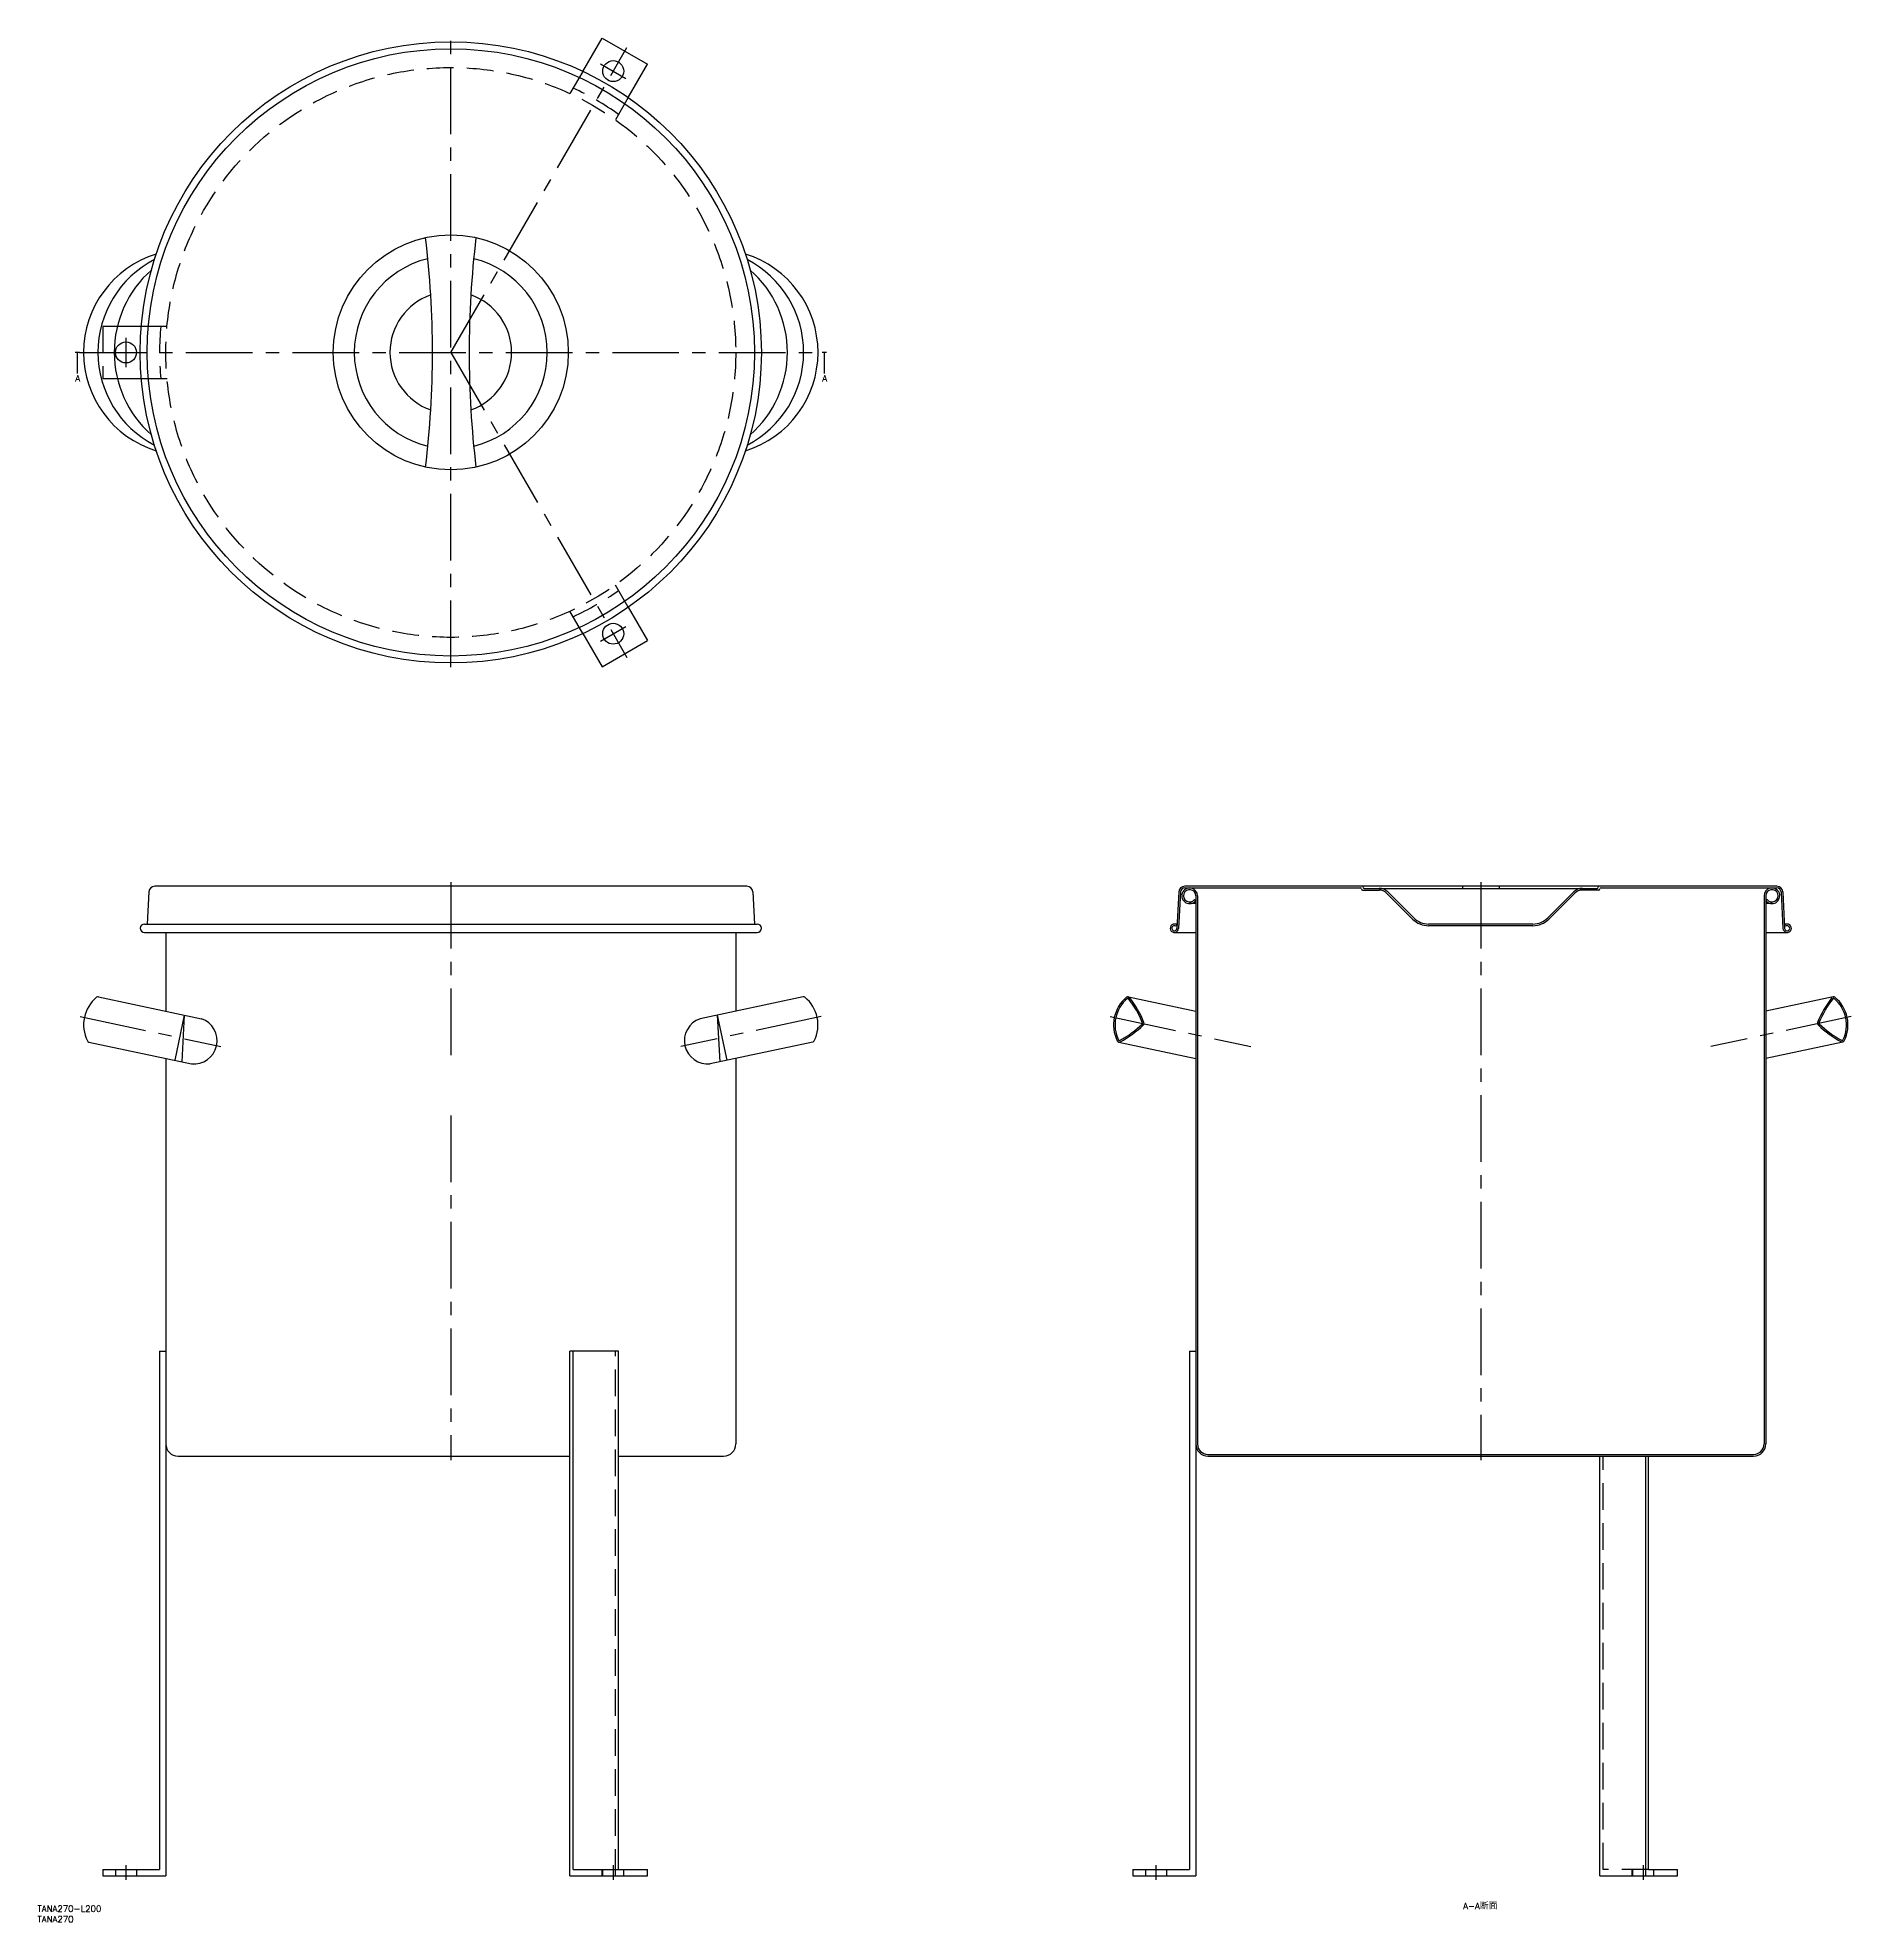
# Model space of a CAD drawing. Extents: x -197 to 667, y -748 to 150.
import ezdxf

# ---------------------------------------------------------------- set-up
doc = ezdxf.new("R2010")
doc.units = 0
doc.linetypes.add('CENTER', pattern=[50.8, 31.75, -6.35, 6.35, -6.35])
doc.linetypes.add('DASHED', pattern=[19.05, 12.7, -6.35])
doc.layers.get('0').update_dxf_attribs({"linetype": 'CONTINUOUS'})
doc.layers.add('CENTER', color=1, linetype='CONTINUOUS')
doc.styles.get("Standard").update_dxf_attribs({"font": 'txt.shx', "height": 3, "bigfont": 'bigfont.shx'})

msp = doc.modelspace()

# ---------------------------------------------------------------- linework, layer by layer
at = {"color": 7, "linetype": 'CONTINUOUS'}
for p, q in [((62.91, 133.97), (72.07, 149.84)), ((72.07, 149.84), (93.73, 137.34)), ((84.57, 121.47), (93.73, 137.34)), ((-158.91, 12.5), (-147.48, 12.5)), ((-158.91, -12.5), (-147.48, -12.5)), ((84.57, -121.47), (93.73, -137.34)), ((62.91, -133.97), (72.07, -149.84)), ((72.07, -149.84), (93.73, -137.34)), ((-143.9, -257.07), (-144.7, -272.42)), ((141.1, -254.42), (-141.1, -254.42)), ((143.9, -257.07), (144.7, -272.42)), ((346.95, -257.07), (346.04, -274.48)), ((347.75, -257.11), (346.84, -274.52)), ((631.95, -254.42), (349.74, -254.42)), ((349.74, -255.22), (433.55, -255.22)), ((355.05, -258.97), (355.05, -726.02)), ((355.85, -258.97), (355.85, -520.22)), ((434.55, -256.22), (442.44, -256.22)), ((435.35, -255.42), (546.35, -255.42)), ((445.98, -257.68), (458.35, -270.05)), ((446.55, -257.12), (458.92, -269.49)), ((482.1, -254.42), (482.1, -255.42)), ((499.6, -254.42), (499.6, -255.42)), ((535.15, -257.12), (522.78, -269.49)), ((535.71, -257.68), (523.34, -270.05)), ((547.15, -256.22), (539.25, -256.22)), ((548.15, -255.22), (631.95, -255.22)), ((625.85, -258.97), (625.85, -520.22)), ((626.65, -258.97), (626.65, -520.22)), ((633.95, -257.11), (634.86, -274.52)), ((634.75, -257.07), (635.66, -274.48)), ((355.05, -262.72), (352.1, -262.72)), ((354.42, -260.79), (355.05, -261.28)), ((627.28, -260.79), (626.65, -261.28)), ((629.6, -262.72), (626.65, -262.72)), ((-146.01, -272.42), (146.01, -272.42)), ((-146.01, -276.42), (146.01, -276.42)), ((-135.8, -276.42), (-135.8, -313.97)), ((135.8, -276.42), (135.8, -313.97)), ((346.14, -272.42), (344.84, -272.42)), ((344.84, -276.42), (355.05, -276.42)), ((345.61, -273.5), (346.12, -272.88)), ((515.7, -272.42), (465.99, -272.42)), ((515.7, -273.22), (465.99, -273.22)), ((626.65, -276.42), (636.86, -276.42)), ((636.86, -272.42), (635.55, -272.42)), ((636.09, -273.5), (635.57, -272.88)), ((-167.94, -307.14), (-118.81, -317.58)), ((167.94, -307.14), (118.81, -317.58)), ((322.91, -307.14), (355.05, -313.97)), ((658.79, -307.14), (626.65, -313.97)), ((-127, -315.84), (-131.58, -337.36)), ((-127, -315.84), (-128.17, -338.09)), ((127, -315.84), (131.58, -337.36)), ((127, -315.84), (128.17, -338.09)), ((-172.51, -328.66), (-123.65, -339.05)), ((172.51, -328.66), (123.65, -339.05)), ((318.33, -328.66), (355.05, -336.46)), ((663.36, -328.66), (626.65, -336.46)), ((-135.8, -336.46), (-135.8, -726.02)), ((135.8, -336.46), (135.8, -520.22)), ((-138.8, -476.02), (-138.8, -723.02)), ((-138.8, -476.02), (-135.8, -476.02)), ((56.79, -726.02), (56.79, -476.02)), ((79.94, -476.02), (56.79, -476.02)), ((58.29, -723.02), (58.29, -476.02)), ((79.94, -723.02), (79.94, -476.02)), ((352.05, -476.02), (352.05, -723.02)), ((352.05, -476.02), (355.05, -476.02)), ((-130, -526.02), (56.79, -526.02)), ((79.94, -526.02), (130, -526.02)), ((360.85, -525.22), (620.85, -525.22)), ((360.85, -526.02), (620.85, -526.02)), ((547.63, -726.02), (547.63, -526.02)), ((569.28, -526.02), (569.28, -726.02)), ((570.79, -723.02), (570.79, -526.02)), ((-165.8, -723.02), (-138.8, -723.02)), ((-165.8, -723.02), (-165.8, -726.02)), ((-165.8, -726.02), (-135.8, -726.02)), ((56.79, -726.02), (93.73, -726.02)), ((58.29, -723.02), (93.73, -723.02)), ((72.07, -726.02), (72.07, -723.02)), ((93.73, -726.02), (93.73, -723.02)), ((325.05, -723.02), (352.05, -723.02)), ((325.05, -723.02), (325.05, -726.02)), ((325.05, -726.02), (355.05, -726.02)), ((331.05, -723.02), (331.05, -726.02)), ((341.05, -723.02), (341.05, -726.02)), ((547.63, -726.02), (584.57, -726.02)), ((570.79, -723.02), (584.57, -723.02)), ((584.57, -726.02), (584.57, -723.02))]:
    msp.add_line(p, q, dxfattribs=at)
at = {"color": 3, "linetype": 'DASHED'}
for p, q in [((62.91, 133.97), (56.79, 123.36)), ((84.57, 121.47), (78.44, 110.86)), ((-165.8, 12.5), (-165.8, -12.5)), ((-165.8, 12.5), (-158.91, 12.5)), ((-147.48, 12.5), (-135.22, 12.5)), ((-165.8, -12.5), (-158.91, -12.5)), ((-147.48, -12.5), (-135.22, -12.5)), ((84.57, -121.47), (78.44, -110.86)), ((62.91, -133.97), (56.79, -123.36)), ((78.44, -726.02), (78.44, -476.02)), ((549.11, -723.02), (549.11, -526.02)), ((-159.8, -723.02), (-159.8, -726.02)), ((-149.8, -723.02), (-149.8, -726.02)), ((72.4, -726.02), (72.4, -723.02)), ((82.4, -726.02), (82.4, -723.02)), ((570.79, -723.02), (549.11, -723.02)), ((562.92, -726.02), (562.92, -723.02)), ((563.25, -726.02), (563.25, -723.02)), ((573.25, -726.02), (573.25, -723.02))]:
    msp.add_line(p, q, dxfattribs=at)
at = {"color": 7}
for points in [[(-178, 0, 0), (-178, -9.99, 0)], [(178, 0, 0), (178, -9.99, 0)]]:
    msp.add_polyline3d(points, dxfattribs=at)
at = {"color": 7, "linetype": 'CONTINUOUS'}
for centre, radius in [((0, 0), 148.01), ((0, 0), 144.7), ((77.4, 134.06), 5), ((0, 0), 56), ((-154.8, 0), 5), ((77.4, -134.06), 5)]:
    msp.add_circle(centre, radius, dxfattribs=at)
at = {"color": 3, "linetype": 'DASHED'}
msp.add_circle((0, 0), 135.8, dxfattribs=at)
for start, end in [(54.83308, 65.16692), (174.83308, 185.16692), (294.83308, 305.16692)]:
    msp.add_arc((0, 0), 138.8, start, end, dxfattribs=at)
at = {"color": 7, "linetype": 'CONTINUOUS'}
for centre, radius, start, end in [((-470.68, 0), 461.93, 353.19944, 6.80056), ((470.68, 0), 461.93, 173.19944, 186.80056), ((-125.99, 0), 49.01, 107.09813, 252.90187), ((125.99, 0), 49.01, 287.09813, 72.90187), ((-118.35, 0), 49.79, 117.37578, 242.62422), ((-108.03, 0), 52.39, 131.43357, 228.56643), ((0, 0), 46, 103.72809, 256.27191), ((0, 0), 46, 283.72809, 76.27191), ((118.35, 0), 49.79, 297.37578, 62.62422), ((108.03, 0), 52.39, 311.43357, 48.56643), ((0, 0), 29, 109.25214, 250.74786), ((0, 0), 29, 289.25214, 70.74786), ((-141.1, -257.22), 2.8, 90, 177), ((141.1, -257.22), 2.8, 3, 90), ((349.74, -257.22), 2.8, 90, 177), ((349.74, -257.22), 2, 90, 177), ((352.1, -258.97), 3.75, 0, 321.87509), ((352.1, -258.97), 2.95, 0, 321.87509), ((433.55, -255.72), 0.5, 0, 90), ((434.55, -255.72), 0.5, 180, 270), ((434.35, -254.92), 0.5, 0, 90), ((435.35, -254.92), 0.5, 180, 270), ((442.44, -261.22), 5.8, 45, 90), ((442.44, -261.22), 5, 45, 90), ((539.25, -261.22), 5.8, 90, 135), ((539.25, -261.22), 5, 90, 135), ((546.35, -254.92), 0.5, 270, 0), ((547.35, -254.92), 0.5, 90, 180), ((547.15, -255.72), 0.5, 270, 0), ((548.15, -255.72), 0.5, 90, 180), ((629.6, -258.97), 3.75, 218.12491, 180), ((629.6, -258.97), 2.95, 218.12491, 180), ((631.95, -257.22), 2.8, 3, 90), ((631.95, -257.22), 2, 3, 90), ((-146.01, -274.42), 2, 90, 270), ((146.01, -274.42), 2, 270, 90), ((344.84, -274.42), 2, 50.1301, 357), ((344.84, -274.42), 1.2, 50.1301, 357), ((465.99, -262.42), 10.8, 225, 270), ((465.99, -262.42), 10, 225, 270), ((515.7, -262.42), 10, 270, 315), ((515.7, -262.42), 10.8, 270, 315), ((636.86, -274.42), 2, 183, 129.8699), ((636.86, -274.42), 1.2, 183, 129.8699), ((-157.96, -320.51), 17.04, 129.41991, 206.58009), ((-168.15, -308.12), 1, 78, 129.41991), ((168.15, -308.12), 1, 50.58009, 102), ((157.96, -320.51), 17.04, 333.41991, 50.58009), ((332.88, -320.51), 17.04, 129.41991, 206.58009), ((332.88, -320.51), 16.34, 129.41991, 206.58009), ((322.7, -308.12), 1, 78, 129.41991), ((322.7, -308.12), 0.3, 37.8778, 129.41991), ((284.02, -338.2), 49.3, 22.09662, 37.8778), ((284.02, -338.2), 50, 22.09662, 37.8778), ((697.67, -338.2), 50, 142.1222, 157.90338), ((697.67, -338.2), 49.3, 142.1222, 157.90338), ((658.99, -308.12), 0.3, 50.58009, 142.1222), ((658.99, -308.12), 1, 50.58009, 102), ((648.81, -320.51), 16.34, 333.41991, 50.58009), ((648.81, -320.51), 17.04, 333.41991, 50.58009), ((-122.4, -328.05), 11.07, 263.52848, 71.07294), ((122.4, -328.05), 11.07, 108.92706, 276.47152), ((295.45, -284.47), 49.3, 298.1222, 313.90338), ((295.45, -284.47), 50, 298.1222, 313.90338), ((329.42, -319.77), 0.3, 313.90338, 22.09662), ((329.42, -319.77), 1, 313.90338, 22.09662), ((652.27, -319.77), 1, 157.90338, 226.09662), ((686.25, -284.47), 50, 226.09662, 241.8778), ((652.27, -319.77), 0.3, 157.90338, 226.09662), ((686.25, -284.47), 49.3, 226.09662, 241.8778), ((-172.31, -327.68), 1, 206.58009, 258), ((172.31, -327.68), 1, 282, 333.41991), ((318.54, -327.68), 1, 206.58009, 258), ((318.54, -327.68), 0.3, 206.58009, 298.1222), ((663.15, -327.68), 0.3, 241.8778, 333.41991), ((663.15, -327.68), 1, 282, 333.41991), ((-130, -520.22), 5.8, 180, 270), ((130, -520.22), 5.8, 270, 360), ((360.85, -520.22), 5.8, 180, 270), ((360.85, -520.22), 5, 180, 270), ((620.85, -520.22), 5.8, 270, 360), ((620.85, -520.22), 5, 270, 0)]:
    msp.add_arc(centre, radius, start, end, dxfattribs=at)
at = {"layer": 'CENTER', "color": 1, "linetype": 'CENTER'}
for p, q in [((0, -150.01), (0, 150.01)), ((0, 0), (83.9, 145.32)), ((71.34, 137.56), (83.46, 130.56)), ((-177, 0), (-179, 0)), ((-177, 0), (177, 0)), ((-154.8, 7), (-154.8, -7)), ((0, 0), (83.9, -145.32)), ((179, 0), (177, 0)), ((71.34, -137.56), (83.46, -130.56)), ((0, -252.42), (0, -339.21)), ((490.85, -252.42), (490.85, -528.02)), ((-176.58, -316.55), (-109.62, -330.78)), ((176.58, -316.55), (109.62, -330.78)), ((314.26, -316.55), (381.23, -330.78)), ((667.43, -316.55), (600.47, -330.78)), ((0, -363.63), (0, -528.02)), ((-154.8, -721.02), (-154.8, -728.02)), ((77.4, -721.02), (77.4, -728.02)), ((336.05, -721.02), (336.05, -728.02)), ((568.25, -721.02), (568.25, -728.02))]:
    msp.add_line(p, q, dxfattribs=at)

# ---------------------------------------------------------------- texts
at = {"color": 137, "linetype": 'CONTINUOUS'}
for s, p in [('A', (-178.97, -13.83)), ('A', (177.03, -13.83)), ('A-A断面', (482.43, -741.96))]:
    msp.add_text(s, height=3, dxfattribs=at).set_placement(p)
at = {"color": 7, "linetype": 'CONTINUOUS'}
for s, p in [('TANA270-L200', (-197, -743.22)), ('TANA270', (-197, -748.22))]:
    msp.add_text(s, height=3, dxfattribs=at).set_placement(p)

doc.saveas('drawing.dxf')
